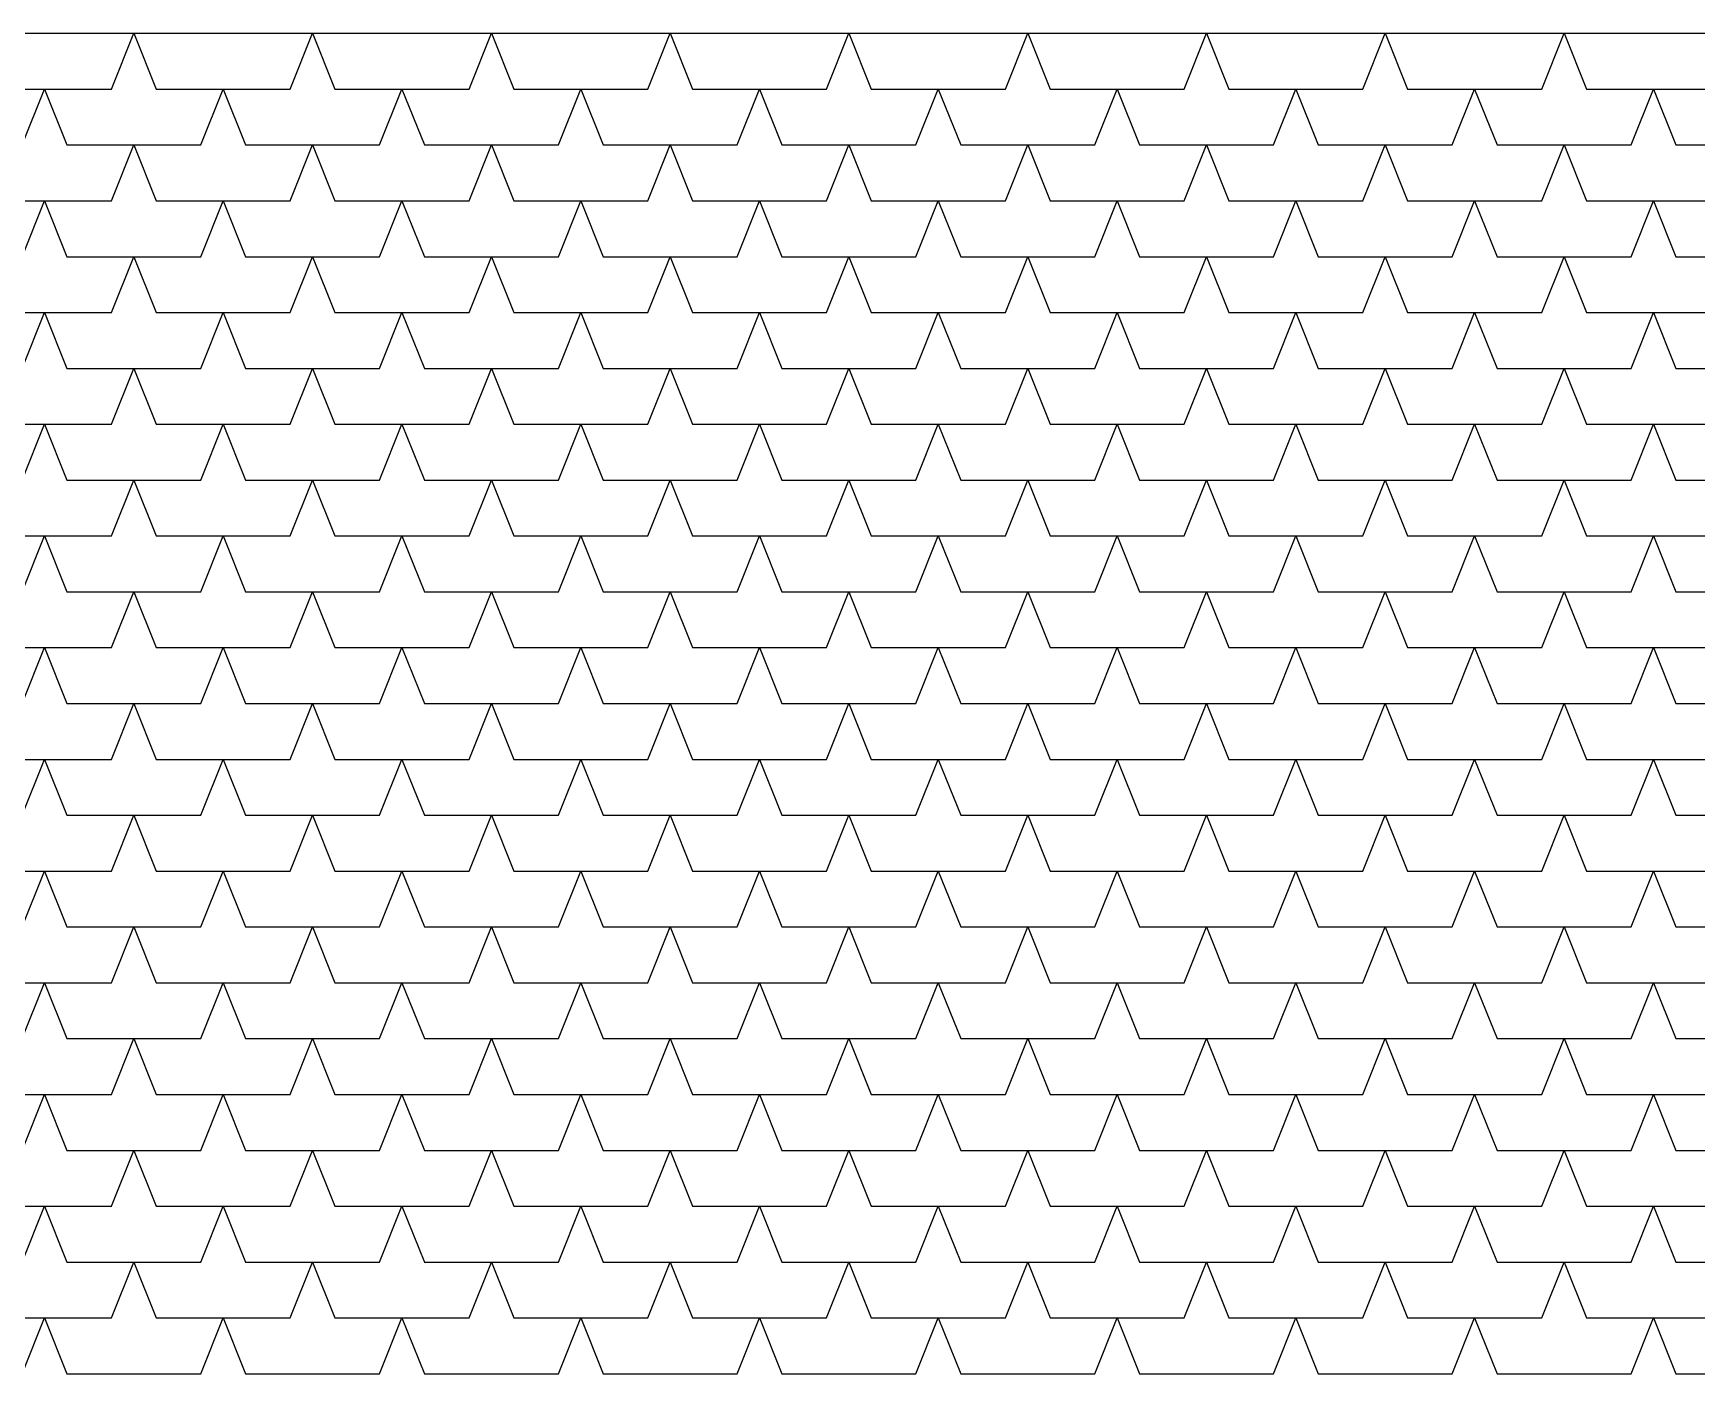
# Model space of a CAD drawing. Header units: inches. Extents: x 86794 to 87086, y 41803 to 41823.
# Drawn here: x 87026.601 to 87028.09, y 41817.98 to 41819.18 of the extents above; entities that cross this region are included whole.
import ezdxf

# ---------------------------------------------------------------- set-up
doc = ezdxf.new("R2010")
doc.units = ezdxf.units.IN
doc.header["$MEASUREMENT"] = 0

msp = doc.modelspace()

# ---------------------------------------------------------------- linework, layer by layer
at = {"ltscale": 0.006}
msp.add_line((87023.7509, 41819.1795), (87029.6509, 41819.1795), dxfattribs=at)
at = {"color": 250}
for p, q in [((87026.6709, 41819.1295), (87026.6909, 41819.1795)), ((87026.6909, 41819.1795), (87026.7109, 41819.1295)), ((87026.8309, 41819.1295), (87026.8509, 41819.1795)), ((87026.8509, 41819.1795), (87026.8709, 41819.1295)), ((87026.9909, 41819.1295), (87027.0109, 41819.1795)), ((87027.0109, 41819.1795), (87027.0309, 41819.1295)), ((87027.1509, 41819.1295), (87027.1709, 41819.1795)), ((87027.1709, 41819.1795), (87027.1909, 41819.1295)), ((87027.3109, 41819.1295), (87027.3309, 41819.1795)), ((87027.3309, 41819.1795), (87027.3509, 41819.1295)), ((87027.4709, 41819.1295), (87027.4909, 41819.1795)), ((87027.4909, 41819.1795), (87027.5109, 41819.1295)), ((87027.6309, 41819.1295), (87027.6509, 41819.1795)), ((87027.6509, 41819.1795), (87027.6709, 41819.1295)), ((87027.7909, 41819.1295), (87027.8109, 41819.1795)), ((87027.8109, 41819.1795), (87027.8309, 41819.1295)), ((87027.9509, 41819.1295), (87027.9709, 41819.1795)), ((87027.9709, 41819.1795), (87027.9909, 41819.1295)), ((87026.5509, 41819.1295), (87026.6709, 41819.1295)), ((87026.5909, 41819.0795), (87026.6109, 41819.1295)), ((87026.6109, 41819.1295), (87026.6309, 41819.0795)), ((87026.7109, 41819.1295), (87026.8309, 41819.1295)), ((87026.7509, 41819.0795), (87026.7709, 41819.1295)), ((87026.7709, 41819.1295), (87026.7909, 41819.0795)), ((87026.8709, 41819.1295), (87026.9909, 41819.1295)), ((87026.9109, 41819.0795), (87026.9309, 41819.1295)), ((87026.9309, 41819.1295), (87026.9509, 41819.0795)), ((87027.0309, 41819.1295), (87027.1509, 41819.1295)), ((87027.0709, 41819.0795), (87027.0909, 41819.1295)), ((87027.0909, 41819.1295), (87027.1109, 41819.0795)), ((87027.1909, 41819.1295), (87027.3109, 41819.1295)), ((87027.2309, 41819.0795), (87027.2509, 41819.1295)), ((87027.2509, 41819.1295), (87027.2709, 41819.0795)), ((87027.3509, 41819.1295), (87027.4709, 41819.1295)), ((87027.3909, 41819.0795), (87027.4109, 41819.1295)), ((87027.4109, 41819.1295), (87027.4309, 41819.0795)), ((87027.5109, 41819.1295), (87027.6309, 41819.1295)), ((87027.5509, 41819.0795), (87027.5709, 41819.1295)), ((87027.5709, 41819.1295), (87027.5909, 41819.0795)), ((87027.6709, 41819.1295), (87027.7909, 41819.1295)), ((87027.7109, 41819.0795), (87027.7309, 41819.1295)), ((87027.7309, 41819.1295), (87027.7509, 41819.0795)), ((87027.8309, 41819.1295), (87027.9509, 41819.1295)), ((87027.8709, 41819.0795), (87027.8909, 41819.1295)), ((87027.8909, 41819.1295), (87027.9109, 41819.0795)), ((87027.9909, 41819.1295), (87028.1109, 41819.1295)), ((87028.0309, 41819.0795), (87028.0509, 41819.1295)), ((87028.0509, 41819.1295), (87028.0709, 41819.0795)), ((87026.6309, 41819.0795), (87026.7509, 41819.0795)), ((87026.6709, 41819.0295), (87026.6909, 41819.0795)), ((87026.6909, 41819.0795), (87026.7109, 41819.0295)), ((87026.7909, 41819.0795), (87026.9109, 41819.0795)), ((87026.8309, 41819.0295), (87026.8509, 41819.0795)), ((87026.8509, 41819.0795), (87026.8709, 41819.0295)), ((87026.9509, 41819.0795), (87027.0709, 41819.0795)), ((87026.9909, 41819.0295), (87027.0109, 41819.0795)), ((87027.0109, 41819.0795), (87027.0309, 41819.0295)), ((87027.1109, 41819.0795), (87027.2309, 41819.0795)), ((87027.1509, 41819.0295), (87027.1709, 41819.0795)), ((87027.1709, 41819.0795), (87027.1909, 41819.0295)), ((87027.2709, 41819.0795), (87027.3909, 41819.0795)), ((87027.3109, 41819.0295), (87027.3309, 41819.0795)), ((87027.3309, 41819.0795), (87027.3509, 41819.0295)), ((87027.4309, 41819.0795), (87027.5509, 41819.0795)), ((87027.4709, 41819.0295), (87027.4909, 41819.0795)), ((87027.4909, 41819.0795), (87027.5109, 41819.0295)), ((87027.5909, 41819.0795), (87027.7109, 41819.0795)), ((87027.6309, 41819.0295), (87027.6509, 41819.0795)), ((87027.6509, 41819.0795), (87027.6709, 41819.0295)), ((87027.7509, 41819.0795), (87027.8709, 41819.0795)), ((87027.7909, 41819.0295), (87027.8109, 41819.0795)), ((87027.8109, 41819.0795), (87027.8309, 41819.0295)), ((87027.9109, 41819.0795), (87028.0309, 41819.0795)), ((87027.9509, 41819.0295), (87027.9709, 41819.0795)), ((87027.9709, 41819.0795), (87027.9909, 41819.0295)), ((87028.0709, 41819.0795), (87028.1909, 41819.0795)), ((87026.5509, 41819.0295), (87026.6709, 41819.0295)), ((87026.5909, 41818.9795), (87026.6109, 41819.0295)), ((87026.6109, 41819.0295), (87026.6309, 41818.9795)), ((87026.7109, 41819.0295), (87026.8309, 41819.0295)), ((87026.7509, 41818.9795), (87026.7709, 41819.0295)), ((87026.7709, 41819.0295), (87026.7909, 41818.9795)), ((87026.8709, 41819.0295), (87026.9909, 41819.0295)), ((87026.9109, 41818.9795), (87026.9309, 41819.0295)), ((87026.9309, 41819.0295), (87026.9509, 41818.9795)), ((87027.0309, 41819.0295), (87027.1509, 41819.0295)), ((87027.0709, 41818.9795), (87027.0909, 41819.0295)), ((87027.0909, 41819.0295), (87027.1109, 41818.9795)), ((87027.1909, 41819.0295), (87027.3109, 41819.0295)), ((87027.2309, 41818.9795), (87027.2509, 41819.0295)), ((87027.2509, 41819.0295), (87027.2709, 41818.9795)), ((87027.3509, 41819.0295), (87027.4709, 41819.0295)), ((87027.3909, 41818.9795), (87027.4109, 41819.0295)), ((87027.4109, 41819.0295), (87027.4309, 41818.9795)), ((87027.5109, 41819.0295), (87027.6309, 41819.0295)), ((87027.5509, 41818.9795), (87027.5709, 41819.0295)), ((87027.5709, 41819.0295), (87027.5909, 41818.9795)), ((87027.6709, 41819.0295), (87027.7909, 41819.0295)), ((87027.7109, 41818.9795), (87027.7309, 41819.0295)), ((87027.7309, 41819.0295), (87027.7509, 41818.9795)), ((87027.8309, 41819.0295), (87027.9509, 41819.0295)), ((87027.8709, 41818.9795), (87027.8909, 41819.0295)), ((87027.8909, 41819.0295), (87027.9109, 41818.9795)), ((87027.9909, 41819.0295), (87028.1109, 41819.0295)), ((87028.0309, 41818.9795), (87028.0509, 41819.0295)), ((87028.0509, 41819.0295), (87028.0709, 41818.9795)), ((87026.6309, 41818.9795), (87026.7509, 41818.9795)), ((87026.6709, 41818.9295), (87026.6909, 41818.9795)), ((87026.6909, 41818.9795), (87026.7109, 41818.9295)), ((87026.7909, 41818.9795), (87026.9109, 41818.9795)), ((87026.8309, 41818.9295), (87026.8509, 41818.9795)), ((87026.8509, 41818.9795), (87026.8709, 41818.9295)), ((87026.9509, 41818.9795), (87027.0709, 41818.9795)), ((87026.9909, 41818.9295), (87027.0109, 41818.9795)), ((87027.0109, 41818.9795), (87027.0309, 41818.9295)), ((87027.1109, 41818.9795), (87027.2309, 41818.9795)), ((87027.1509, 41818.9295), (87027.1709, 41818.9795)), ((87027.1709, 41818.9795), (87027.1909, 41818.9295)), ((87027.2709, 41818.9795), (87027.3909, 41818.9795)), ((87027.3109, 41818.9295), (87027.3309, 41818.9795)), ((87027.3309, 41818.9795), (87027.3509, 41818.9295)), ((87027.4309, 41818.9795), (87027.5509, 41818.9795)), ((87027.4709, 41818.9295), (87027.4909, 41818.9795)), ((87027.4909, 41818.9795), (87027.5109, 41818.9295)), ((87027.5909, 41818.9795), (87027.7109, 41818.9795)), ((87027.6309, 41818.9295), (87027.6509, 41818.9795)), ((87027.6509, 41818.9795), (87027.6709, 41818.9295)), ((87027.7509, 41818.9795), (87027.8709, 41818.9795)), ((87027.7909, 41818.9295), (87027.8109, 41818.9795)), ((87027.8109, 41818.9795), (87027.8309, 41818.9295)), ((87027.9109, 41818.9795), (87028.0309, 41818.9795)), ((87027.9509, 41818.9295), (87027.9709, 41818.9795)), ((87027.9709, 41818.9795), (87027.9909, 41818.9295)), ((87028.0709, 41818.9795), (87028.1909, 41818.9795)), ((87026.5509, 41818.9295), (87026.6709, 41818.9295)), ((87026.5909, 41818.8795), (87026.6109, 41818.9295)), ((87026.6109, 41818.9295), (87026.6309, 41818.8795)), ((87026.7109, 41818.9295), (87026.8309, 41818.9295)), ((87026.7509, 41818.8795), (87026.7709, 41818.9295)), ((87026.7709, 41818.9295), (87026.7909, 41818.8795)), ((87026.8709, 41818.9295), (87026.9909, 41818.9295)), ((87026.9109, 41818.8795), (87026.9309, 41818.9295)), ((87026.9309, 41818.9295), (87026.9509, 41818.8795)), ((87027.0309, 41818.9295), (87027.1509, 41818.9295)), ((87027.0709, 41818.8795), (87027.0909, 41818.9295)), ((87027.0909, 41818.9295), (87027.1109, 41818.8795)), ((87027.1909, 41818.9295), (87027.3109, 41818.9295)), ((87027.2309, 41818.8795), (87027.2509, 41818.9295)), ((87027.2509, 41818.9295), (87027.2709, 41818.8795)), ((87027.3509, 41818.9295), (87027.4709, 41818.9295)), ((87027.3909, 41818.8795), (87027.4109, 41818.9295)), ((87027.4109, 41818.9295), (87027.4309, 41818.8795)), ((87027.5109, 41818.9295), (87027.6309, 41818.9295)), ((87027.5509, 41818.8795), (87027.5709, 41818.9295)), ((87027.5709, 41818.9295), (87027.5909, 41818.8795)), ((87027.6709, 41818.9295), (87027.7909, 41818.9295)), ((87027.7109, 41818.8795), (87027.7309, 41818.9295)), ((87027.7309, 41818.9295), (87027.7509, 41818.8795)), ((87027.8309, 41818.9295), (87027.9509, 41818.9295)), ((87027.8709, 41818.8795), (87027.8909, 41818.9295)), ((87027.8909, 41818.9295), (87027.9109, 41818.8795)), ((87027.9909, 41818.9295), (87028.1109, 41818.9295)), ((87028.0309, 41818.8795), (87028.0509, 41818.9295)), ((87028.0509, 41818.9295), (87028.0709, 41818.8795)), ((87026.6309, 41818.8795), (87026.7509, 41818.8795)), ((87026.6709, 41818.8295), (87026.6909, 41818.8795)), ((87026.6909, 41818.8795), (87026.7109, 41818.8295)), ((87026.7909, 41818.8795), (87026.9109, 41818.8795)), ((87026.8309, 41818.8295), (87026.8509, 41818.8795)), ((87026.8509, 41818.8795), (87026.8709, 41818.8295)), ((87026.9509, 41818.8795), (87027.0709, 41818.8795)), ((87026.9909, 41818.8295), (87027.0109, 41818.8795)), ((87027.0109, 41818.8795), (87027.0309, 41818.8295)), ((87027.1109, 41818.8795), (87027.2309, 41818.8795)), ((87027.1509, 41818.8295), (87027.1709, 41818.8795)), ((87027.1709, 41818.8795), (87027.1909, 41818.8295)), ((87027.2709, 41818.8795), (87027.3909, 41818.8795)), ((87027.3109, 41818.8295), (87027.3309, 41818.8795)), ((87027.3309, 41818.8795), (87027.3509, 41818.8295)), ((87027.4309, 41818.8795), (87027.5509, 41818.8795)), ((87027.4709, 41818.8295), (87027.4909, 41818.8795)), ((87027.4909, 41818.8795), (87027.5109, 41818.8295)), ((87027.5909, 41818.8795), (87027.7109, 41818.8795)), ((87027.6309, 41818.8295), (87027.6509, 41818.8795)), ((87027.6509, 41818.8795), (87027.6709, 41818.8295)), ((87027.7509, 41818.8795), (87027.8709, 41818.8795)), ((87027.7909, 41818.8295), (87027.8109, 41818.8795)), ((87027.8109, 41818.8795), (87027.8309, 41818.8295)), ((87027.9109, 41818.8795), (87028.0309, 41818.8795)), ((87027.9509, 41818.8295), (87027.9709, 41818.8795)), ((87027.9709, 41818.8795), (87027.9909, 41818.8295)), ((87028.0709, 41818.8795), (87028.1909, 41818.8795)), ((87026.5509, 41818.8295), (87026.6709, 41818.8295)), ((87026.5909, 41818.7795), (87026.6109, 41818.8295)), ((87026.6109, 41818.8295), (87026.6309, 41818.7795)), ((87026.7109, 41818.8295), (87026.8309, 41818.8295)), ((87026.7509, 41818.7795), (87026.7709, 41818.8295)), ((87026.7709, 41818.8295), (87026.7909, 41818.7795)), ((87026.8709, 41818.8295), (87026.9909, 41818.8295)), ((87026.9109, 41818.7795), (87026.9309, 41818.8295)), ((87026.9309, 41818.8295), (87026.9509, 41818.7795)), ((87027.0309, 41818.8295), (87027.1509, 41818.8295)), ((87027.0709, 41818.7795), (87027.0909, 41818.8295)), ((87027.0909, 41818.8295), (87027.1109, 41818.7795)), ((87027.1909, 41818.8295), (87027.3109, 41818.8295)), ((87027.2309, 41818.7795), (87027.2509, 41818.8295)), ((87027.2509, 41818.8295), (87027.2709, 41818.7795)), ((87027.3509, 41818.8295), (87027.4709, 41818.8295)), ((87027.3909, 41818.7795), (87027.4109, 41818.8295)), ((87027.4109, 41818.8295), (87027.4309, 41818.7795)), ((87027.5109, 41818.8295), (87027.6309, 41818.8295)), ((87027.5509, 41818.7795), (87027.5709, 41818.8295)), ((87027.5709, 41818.8295), (87027.5909, 41818.7795)), ((87027.6709, 41818.8295), (87027.7909, 41818.8295)), ((87027.7109, 41818.7795), (87027.7309, 41818.8295)), ((87027.7309, 41818.8295), (87027.7509, 41818.7795)), ((87027.8309, 41818.8295), (87027.9509, 41818.8295)), ((87027.8709, 41818.7795), (87027.8909, 41818.8295)), ((87027.8909, 41818.8295), (87027.9109, 41818.7795)), ((87027.9909, 41818.8295), (87028.1109, 41818.8295)), ((87028.0309, 41818.7795), (87028.0509, 41818.8295)), ((87028.0509, 41818.8295), (87028.0709, 41818.7795)), ((87026.6309, 41818.7795), (87026.7509, 41818.7795)), ((87026.6709, 41818.7295), (87026.6909, 41818.7795)), ((87026.6909, 41818.7795), (87026.7109, 41818.7295)), ((87026.7909, 41818.7795), (87026.9109, 41818.7795)), ((87026.8309, 41818.7295), (87026.8509, 41818.7795)), ((87026.8509, 41818.7795), (87026.8709, 41818.7295)), ((87026.9509, 41818.7795), (87027.0709, 41818.7795)), ((87026.9909, 41818.7295), (87027.0109, 41818.7795)), ((87027.0109, 41818.7795), (87027.0309, 41818.7295)), ((87027.1109, 41818.7795), (87027.2309, 41818.7795)), ((87027.1509, 41818.7295), (87027.1709, 41818.7795)), ((87027.1709, 41818.7795), (87027.1909, 41818.7295)), ((87027.2709, 41818.7795), (87027.3909, 41818.7795)), ((87027.3109, 41818.7295), (87027.3309, 41818.7795)), ((87027.3309, 41818.7795), (87027.3509, 41818.7295)), ((87027.4309, 41818.7795), (87027.5509, 41818.7795)), ((87027.4709, 41818.7295), (87027.4909, 41818.7795)), ((87027.4909, 41818.7795), (87027.5109, 41818.7295)), ((87027.5909, 41818.7795), (87027.7109, 41818.7795)), ((87027.6309, 41818.7295), (87027.6509, 41818.7795)), ((87027.6509, 41818.7795), (87027.6709, 41818.7295)), ((87027.7509, 41818.7795), (87027.8709, 41818.7795)), ((87027.7909, 41818.7295), (87027.8109, 41818.7795)), ((87027.8109, 41818.7795), (87027.8309, 41818.7295)), ((87027.9109, 41818.7795), (87028.0309, 41818.7795)), ((87027.9509, 41818.7295), (87027.9709, 41818.7795)), ((87027.9709, 41818.7795), (87027.9909, 41818.7295)), ((87028.0709, 41818.7795), (87028.1909, 41818.7795)), ((87026.5509, 41818.7295), (87026.6709, 41818.7295)), ((87026.5909, 41818.6795), (87026.6109, 41818.7295)), ((87026.6109, 41818.7295), (87026.6309, 41818.6795)), ((87026.7109, 41818.7295), (87026.8309, 41818.7295)), ((87026.7509, 41818.6795), (87026.7709, 41818.7295)), ((87026.7709, 41818.7295), (87026.7909, 41818.6795)), ((87026.8709, 41818.7295), (87026.9909, 41818.7295)), ((87026.9109, 41818.6795), (87026.9309, 41818.7295)), ((87026.9309, 41818.7295), (87026.9509, 41818.6795)), ((87027.0309, 41818.7295), (87027.1509, 41818.7295)), ((87027.0709, 41818.6795), (87027.0909, 41818.7295)), ((87027.0909, 41818.7295), (87027.1109, 41818.6795)), ((87027.1909, 41818.7295), (87027.3109, 41818.7295)), ((87027.2309, 41818.6795), (87027.2509, 41818.7295)), ((87027.2509, 41818.7295), (87027.2709, 41818.6795)), ((87027.3509, 41818.7295), (87027.4709, 41818.7295)), ((87027.3909, 41818.6795), (87027.4109, 41818.7295)), ((87027.4109, 41818.7295), (87027.4309, 41818.6795)), ((87027.5109, 41818.7295), (87027.6309, 41818.7295)), ((87027.5509, 41818.6795), (87027.5709, 41818.7295)), ((87027.5709, 41818.7295), (87027.5909, 41818.6795)), ((87027.6709, 41818.7295), (87027.7909, 41818.7295)), ((87027.7109, 41818.6795), (87027.7309, 41818.7295)), ((87027.7309, 41818.7295), (87027.7509, 41818.6795)), ((87027.8309, 41818.7295), (87027.9509, 41818.7295)), ((87027.8709, 41818.6795), (87027.8909, 41818.7295)), ((87027.8909, 41818.7295), (87027.9109, 41818.6795)), ((87027.9909, 41818.7295), (87028.1109, 41818.7295)), ((87028.0309, 41818.6795), (87028.0509, 41818.7295)), ((87028.0509, 41818.7295), (87028.0709, 41818.6795)), ((87026.6309, 41818.6795), (87026.7509, 41818.6795)), ((87026.6709, 41818.6295), (87026.6909, 41818.6795)), ((87026.6909, 41818.6795), (87026.7109, 41818.6295)), ((87026.7909, 41818.6795), (87026.9109, 41818.6795)), ((87026.8309, 41818.6295), (87026.8509, 41818.6795)), ((87026.8509, 41818.6795), (87026.8709, 41818.6295)), ((87026.9509, 41818.6795), (87027.0709, 41818.6795)), ((87026.9909, 41818.6295), (87027.0109, 41818.6795)), ((87027.0109, 41818.6795), (87027.0309, 41818.6295)), ((87027.1109, 41818.6795), (87027.2309, 41818.6795)), ((87027.1509, 41818.6295), (87027.1709, 41818.6795)), ((87027.1709, 41818.6795), (87027.1909, 41818.6295)), ((87027.2709, 41818.6795), (87027.3909, 41818.6795)), ((87027.3109, 41818.6295), (87027.3309, 41818.6795)), ((87027.3309, 41818.6795), (87027.3509, 41818.6295)), ((87027.4309, 41818.6795), (87027.5509, 41818.6795)), ((87027.4709, 41818.6295), (87027.4909, 41818.6795)), ((87027.4909, 41818.6795), (87027.5109, 41818.6295)), ((87027.5909, 41818.6795), (87027.7109, 41818.6795)), ((87027.6309, 41818.6295), (87027.6509, 41818.6795)), ((87027.6509, 41818.6795), (87027.6709, 41818.6295)), ((87027.7509, 41818.6795), (87027.8709, 41818.6795)), ((87027.7909, 41818.6295), (87027.8109, 41818.6795)), ((87027.8109, 41818.6795), (87027.8309, 41818.6295)), ((87027.9109, 41818.6795), (87028.0309, 41818.6795)), ((87027.9509, 41818.6295), (87027.9709, 41818.6795)), ((87027.9709, 41818.6795), (87027.9909, 41818.6295)), ((87028.0709, 41818.6795), (87028.1909, 41818.6795)), ((87026.5509, 41818.6295), (87026.6709, 41818.6295)), ((87026.5909, 41818.5795), (87026.6109, 41818.6295)), ((87026.6109, 41818.6295), (87026.6309, 41818.5795)), ((87026.7109, 41818.6295), (87026.8309, 41818.6295)), ((87026.7509, 41818.5795), (87026.7709, 41818.6295)), ((87026.7709, 41818.6295), (87026.7909, 41818.5795)), ((87026.8709, 41818.6295), (87026.9909, 41818.6295)), ((87026.9109, 41818.5795), (87026.9309, 41818.6295)), ((87026.9309, 41818.6295), (87026.9509, 41818.5795)), ((87027.0309, 41818.6295), (87027.1509, 41818.6295)), ((87027.0709, 41818.5795), (87027.0909, 41818.6295)), ((87027.0909, 41818.6295), (87027.1109, 41818.5795)), ((87027.1909, 41818.6295), (87027.3109, 41818.6295)), ((87027.2309, 41818.5795), (87027.2509, 41818.6295)), ((87027.2509, 41818.6295), (87027.2709, 41818.5795)), ((87027.3509, 41818.6295), (87027.4709, 41818.6295)), ((87027.3909, 41818.5795), (87027.4109, 41818.6295)), ((87027.4109, 41818.6295), (87027.4309, 41818.5795)), ((87027.5109, 41818.6295), (87027.6309, 41818.6295)), ((87027.5509, 41818.5795), (87027.5709, 41818.6295)), ((87027.5709, 41818.6295), (87027.5909, 41818.5795)), ((87027.6709, 41818.6295), (87027.7909, 41818.6295)), ((87027.7109, 41818.5795), (87027.7309, 41818.6295)), ((87027.7309, 41818.6295), (87027.7509, 41818.5795)), ((87027.8309, 41818.6295), (87027.9509, 41818.6295)), ((87027.8709, 41818.5795), (87027.8909, 41818.6295)), ((87027.8909, 41818.6295), (87027.9109, 41818.5795)), ((87027.9909, 41818.6295), (87028.1109, 41818.6295)), ((87028.0309, 41818.5795), (87028.0509, 41818.6295)), ((87028.0509, 41818.6295), (87028.0709, 41818.5795)), ((87026.6309, 41818.5795), (87026.7509, 41818.5795)), ((87026.6709, 41818.5295), (87026.6909, 41818.5795)), ((87026.6909, 41818.5795), (87026.7109, 41818.5295)), ((87026.7909, 41818.5795), (87026.9109, 41818.5795)), ((87026.8309, 41818.5295), (87026.8509, 41818.5795)), ((87026.8509, 41818.5795), (87026.8709, 41818.5295)), ((87026.9509, 41818.5795), (87027.0709, 41818.5795)), ((87026.9909, 41818.5295), (87027.0109, 41818.5795)), ((87027.0109, 41818.5795), (87027.0309, 41818.5295)), ((87027.1109, 41818.5795), (87027.2309, 41818.5795)), ((87027.1509, 41818.5295), (87027.1709, 41818.5795)), ((87027.1709, 41818.5795), (87027.1909, 41818.5295)), ((87027.2709, 41818.5795), (87027.3909, 41818.5795)), ((87027.3109, 41818.5295), (87027.3309, 41818.5795)), ((87027.3309, 41818.5795), (87027.3509, 41818.5295)), ((87027.4309, 41818.5795), (87027.5509, 41818.5795)), ((87027.4709, 41818.5295), (87027.4909, 41818.5795)), ((87027.4909, 41818.5795), (87027.5109, 41818.5295)), ((87027.5909, 41818.5795), (87027.7109, 41818.5795)), ((87027.6309, 41818.5295), (87027.6509, 41818.5795)), ((87027.6509, 41818.5795), (87027.6709, 41818.5295)), ((87027.7509, 41818.5795), (87027.8709, 41818.5795)), ((87027.7909, 41818.5295), (87027.8109, 41818.5795)), ((87027.8109, 41818.5795), (87027.8309, 41818.5295)), ((87027.9109, 41818.5795), (87028.0309, 41818.5795)), ((87027.9509, 41818.5295), (87027.9709, 41818.5795)), ((87027.9709, 41818.5795), (87027.9909, 41818.5295)), ((87028.0709, 41818.5795), (87028.1909, 41818.5795)), ((87026.5509, 41818.5295), (87026.6709, 41818.5295)), ((87026.5909, 41818.4795), (87026.6109, 41818.5295)), ((87026.6109, 41818.5295), (87026.6309, 41818.4795)), ((87026.7109, 41818.5295), (87026.8309, 41818.5295)), ((87026.7509, 41818.4795), (87026.7709, 41818.5295)), ((87026.7709, 41818.5295), (87026.7909, 41818.4795)), ((87026.8709, 41818.5295), (87026.9909, 41818.5295)), ((87026.9109, 41818.4795), (87026.9309, 41818.5295)), ((87026.9309, 41818.5295), (87026.9509, 41818.4795)), ((87027.0309, 41818.5295), (87027.1509, 41818.5295)), ((87027.0709, 41818.4795), (87027.0909, 41818.5295)), ((87027.0909, 41818.5295), (87027.1109, 41818.4795)), ((87027.1909, 41818.5295), (87027.3109, 41818.5295)), ((87027.2309, 41818.4795), (87027.2509, 41818.5295)), ((87027.2509, 41818.5295), (87027.2709, 41818.4795)), ((87027.3509, 41818.5295), (87027.4709, 41818.5295)), ((87027.3909, 41818.4795), (87027.4109, 41818.5295)), ((87027.4109, 41818.5295), (87027.4309, 41818.4795)), ((87027.5109, 41818.5295), (87027.6309, 41818.5295)), ((87027.5509, 41818.4795), (87027.5709, 41818.5295)), ((87027.5709, 41818.5295), (87027.5909, 41818.4795)), ((87027.6709, 41818.5295), (87027.7909, 41818.5295)), ((87027.7109, 41818.4795), (87027.7309, 41818.5295)), ((87027.7309, 41818.5295), (87027.7509, 41818.4795)), ((87027.8309, 41818.5295), (87027.9509, 41818.5295)), ((87027.8709, 41818.4795), (87027.8909, 41818.5295)), ((87027.8909, 41818.5295), (87027.9109, 41818.4795)), ((87027.9909, 41818.5295), (87028.1109, 41818.5295)), ((87028.0309, 41818.4795), (87028.0509, 41818.5295)), ((87028.0509, 41818.5295), (87028.0709, 41818.4795)), ((87026.6309, 41818.4795), (87026.7509, 41818.4795)), ((87026.6709, 41818.4295), (87026.6909, 41818.4795)), ((87026.6909, 41818.4795), (87026.7109, 41818.4295)), ((87026.7909, 41818.4795), (87026.9109, 41818.4795)), ((87026.8309, 41818.4295), (87026.8509, 41818.4795)), ((87026.8509, 41818.4795), (87026.8709, 41818.4295)), ((87026.9509, 41818.4795), (87027.0709, 41818.4795)), ((87026.9909, 41818.4295), (87027.0109, 41818.4795)), ((87027.0109, 41818.4795), (87027.0309, 41818.4295)), ((87027.1109, 41818.4795), (87027.2309, 41818.4795)), ((87027.1509, 41818.4295), (87027.1709, 41818.4795)), ((87027.1709, 41818.4795), (87027.1909, 41818.4295)), ((87027.2709, 41818.4795), (87027.3909, 41818.4795)), ((87027.3109, 41818.4295), (87027.3309, 41818.4795)), ((87027.3309, 41818.4795), (87027.3509, 41818.4295)), ((87027.4309, 41818.4795), (87027.5509, 41818.4795)), ((87027.4709, 41818.4295), (87027.4909, 41818.4795)), ((87027.4909, 41818.4795), (87027.5109, 41818.4295)), ((87027.5909, 41818.4795), (87027.7109, 41818.4795)), ((87027.6309, 41818.4295), (87027.6509, 41818.4795)), ((87027.6509, 41818.4795), (87027.6709, 41818.4295)), ((87027.7509, 41818.4795), (87027.8709, 41818.4795)), ((87027.7909, 41818.4295), (87027.8109, 41818.4795)), ((87027.8109, 41818.4795), (87027.8309, 41818.4295)), ((87027.9109, 41818.4795), (87028.0309, 41818.4795)), ((87027.9509, 41818.4295), (87027.9709, 41818.4795)), ((87027.9709, 41818.4795), (87027.9909, 41818.4295)), ((87028.0709, 41818.4795), (87028.1909, 41818.4795)), ((87026.5509, 41818.4295), (87026.6709, 41818.4295)), ((87026.5909, 41818.3795), (87026.6109, 41818.4295)), ((87026.6109, 41818.4295), (87026.6309, 41818.3795)), ((87026.7109, 41818.4295), (87026.8309, 41818.4295)), ((87026.7509, 41818.3795), (87026.7709, 41818.4295)), ((87026.7709, 41818.4295), (87026.7909, 41818.3795)), ((87026.8709, 41818.4295), (87026.9909, 41818.4295)), ((87026.9109, 41818.3795), (87026.9309, 41818.4295)), ((87026.9309, 41818.4295), (87026.9509, 41818.3795)), ((87027.0309, 41818.4295), (87027.1509, 41818.4295)), ((87027.0709, 41818.3795), (87027.0909, 41818.4295)), ((87027.0909, 41818.4295), (87027.1109, 41818.3795)), ((87027.1909, 41818.4295), (87027.3109, 41818.4295)), ((87027.2309, 41818.3795), (87027.2509, 41818.4295)), ((87027.2509, 41818.4295), (87027.2709, 41818.3795)), ((87027.3509, 41818.4295), (87027.4709, 41818.4295)), ((87027.3909, 41818.3795), (87027.4109, 41818.4295)), ((87027.4109, 41818.4295), (87027.4309, 41818.3795)), ((87027.5109, 41818.4295), (87027.6309, 41818.4295)), ((87027.5509, 41818.3795), (87027.5709, 41818.4295)), ((87027.5709, 41818.4295), (87027.5909, 41818.3795)), ((87027.6709, 41818.4295), (87027.7909, 41818.4295)), ((87027.7109, 41818.3795), (87027.7309, 41818.4295)), ((87027.7309, 41818.4295), (87027.7509, 41818.3795)), ((87027.8309, 41818.4295), (87027.9509, 41818.4295)), ((87027.8709, 41818.3795), (87027.8909, 41818.4295)), ((87027.8909, 41818.4295), (87027.9109, 41818.3795)), ((87027.9909, 41818.4295), (87028.1109, 41818.4295)), ((87028.0309, 41818.3795), (87028.0509, 41818.4295)), ((87028.0509, 41818.4295), (87028.0709, 41818.3795)), ((87026.6309, 41818.3795), (87026.7509, 41818.3795)), ((87026.6709, 41818.3295), (87026.6909, 41818.3795)), ((87026.6909, 41818.3795), (87026.7109, 41818.3295)), ((87026.7909, 41818.3795), (87026.9109, 41818.3795)), ((87026.8309, 41818.3295), (87026.8509, 41818.3795)), ((87026.8509, 41818.3795), (87026.8709, 41818.3295)), ((87026.9509, 41818.3795), (87027.0709, 41818.3795)), ((87026.9909, 41818.3295), (87027.0109, 41818.3795)), ((87027.0109, 41818.3795), (87027.0309, 41818.3295)), ((87027.1109, 41818.3795), (87027.2309, 41818.3795)), ((87027.1509, 41818.3295), (87027.1709, 41818.3795)), ((87027.1709, 41818.3795), (87027.1909, 41818.3295)), ((87027.2709, 41818.3795), (87027.3909, 41818.3795)), ((87027.3109, 41818.3295), (87027.3309, 41818.3795)), ((87027.3309, 41818.3795), (87027.3509, 41818.3295)), ((87027.4309, 41818.3795), (87027.5509, 41818.3795)), ((87027.4709, 41818.3295), (87027.4909, 41818.3795)), ((87027.4909, 41818.3795), (87027.5109, 41818.3295)), ((87027.5909, 41818.3795), (87027.7109, 41818.3795)), ((87027.6309, 41818.3295), (87027.6509, 41818.3795)), ((87027.6509, 41818.3795), (87027.6709, 41818.3295)), ((87027.7509, 41818.3795), (87027.8709, 41818.3795)), ((87027.7909, 41818.3295), (87027.8109, 41818.3795)), ((87027.8109, 41818.3795), (87027.8309, 41818.3295)), ((87027.9109, 41818.3795), (87028.0309, 41818.3795)), ((87027.9509, 41818.3295), (87027.9709, 41818.3795)), ((87027.9709, 41818.3795), (87027.9909, 41818.3295)), ((87028.0709, 41818.3795), (87028.1909, 41818.3795)), ((87026.5509, 41818.3295), (87026.6709, 41818.3295)), ((87026.5909, 41818.2795), (87026.6109, 41818.3295)), ((87026.6109, 41818.3295), (87026.6309, 41818.2795)), ((87026.7109, 41818.3295), (87026.8309, 41818.3295)), ((87026.7509, 41818.2795), (87026.7709, 41818.3295)), ((87026.7709, 41818.3295), (87026.7909, 41818.2795)), ((87026.8709, 41818.3295), (87026.9909, 41818.3295)), ((87026.9109, 41818.2795), (87026.9309, 41818.3295)), ((87026.9309, 41818.3295), (87026.9509, 41818.2795)), ((87027.0309, 41818.3295), (87027.1509, 41818.3295)), ((87027.0709, 41818.2795), (87027.0909, 41818.3295)), ((87027.0909, 41818.3295), (87027.1109, 41818.2795)), ((87027.1909, 41818.3295), (87027.3109, 41818.3295)), ((87027.2309, 41818.2795), (87027.2509, 41818.3295)), ((87027.2509, 41818.3295), (87027.2709, 41818.2795)), ((87027.3509, 41818.3295), (87027.4709, 41818.3295)), ((87027.3909, 41818.2795), (87027.4109, 41818.3295)), ((87027.4109, 41818.3295), (87027.4309, 41818.2795)), ((87027.5109, 41818.3295), (87027.6309, 41818.3295)), ((87027.5509, 41818.2795), (87027.5709, 41818.3295)), ((87027.5709, 41818.3295), (87027.5909, 41818.2795)), ((87027.6709, 41818.3295), (87027.7909, 41818.3295)), ((87027.7109, 41818.2795), (87027.7309, 41818.3295)), ((87027.7309, 41818.3295), (87027.7509, 41818.2795)), ((87027.8309, 41818.3295), (87027.9509, 41818.3295)), ((87027.8709, 41818.2795), (87027.8909, 41818.3295)), ((87027.8909, 41818.3295), (87027.9109, 41818.2795)), ((87027.9909, 41818.3295), (87028.1109, 41818.3295)), ((87028.0309, 41818.2795), (87028.0509, 41818.3295)), ((87028.0509, 41818.3295), (87028.0709, 41818.2795)), ((87026.6309, 41818.2795), (87026.7509, 41818.2795)), ((87026.6709, 41818.2295), (87026.6909, 41818.2795)), ((87026.6909, 41818.2795), (87026.7109, 41818.2295)), ((87026.7909, 41818.2795), (87026.9109, 41818.2795)), ((87026.8309, 41818.2295), (87026.8509, 41818.2795)), ((87026.8509, 41818.2795), (87026.8709, 41818.2295)), ((87026.9509, 41818.2795), (87027.0709, 41818.2795)), ((87026.9909, 41818.2295), (87027.0109, 41818.2795)), ((87027.0109, 41818.2795), (87027.0309, 41818.2295)), ((87027.1109, 41818.2795), (87027.2309, 41818.2795)), ((87027.1509, 41818.2295), (87027.1709, 41818.2795)), ((87027.1709, 41818.2795), (87027.1909, 41818.2295)), ((87027.2709, 41818.2795), (87027.3909, 41818.2795)), ((87027.3109, 41818.2295), (87027.3309, 41818.2795)), ((87027.3309, 41818.2795), (87027.3509, 41818.2295)), ((87027.4309, 41818.2795), (87027.5509, 41818.2795)), ((87027.4709, 41818.2295), (87027.4909, 41818.2795)), ((87027.4909, 41818.2795), (87027.5109, 41818.2295)), ((87027.5909, 41818.2795), (87027.7109, 41818.2795)), ((87027.6309, 41818.2295), (87027.6509, 41818.2795)), ((87027.6509, 41818.2795), (87027.6709, 41818.2295)), ((87027.7509, 41818.2795), (87027.8709, 41818.2795)), ((87027.7909, 41818.2295), (87027.8109, 41818.2795)), ((87027.8109, 41818.2795), (87027.8309, 41818.2295)), ((87027.9109, 41818.2795), (87028.0309, 41818.2795)), ((87027.9509, 41818.2295), (87027.9709, 41818.2795)), ((87027.9709, 41818.2795), (87027.9909, 41818.2295)), ((87028.0709, 41818.2795), (87028.1909, 41818.2795)), ((87026.5509, 41818.2295), (87026.6709, 41818.2295)), ((87026.5909, 41818.1795), (87026.6109, 41818.2295)), ((87026.6109, 41818.2295), (87026.6309, 41818.1795)), ((87026.7109, 41818.2295), (87026.8309, 41818.2295)), ((87026.7509, 41818.1795), (87026.7709, 41818.2295)), ((87026.7709, 41818.2295), (87026.7909, 41818.1795)), ((87026.8709, 41818.2295), (87026.9909, 41818.2295)), ((87026.9109, 41818.1795), (87026.9309, 41818.2295)), ((87026.9309, 41818.2295), (87026.9509, 41818.1795)), ((87027.0309, 41818.2295), (87027.1509, 41818.2295)), ((87027.0709, 41818.1795), (87027.0909, 41818.2295)), ((87027.0909, 41818.2295), (87027.1109, 41818.1795)), ((87027.1909, 41818.2295), (87027.3109, 41818.2295)), ((87027.2309, 41818.1795), (87027.2509, 41818.2295)), ((87027.2509, 41818.2295), (87027.2709, 41818.1795)), ((87027.3509, 41818.2295), (87027.4709, 41818.2295)), ((87027.3909, 41818.1795), (87027.4109, 41818.2295)), ((87027.4109, 41818.2295), (87027.4309, 41818.1795)), ((87027.5109, 41818.2295), (87027.6309, 41818.2295)), ((87027.5509, 41818.1795), (87027.5709, 41818.2295)), ((87027.5709, 41818.2295), (87027.5909, 41818.1795)), ((87027.6709, 41818.2295), (87027.7909, 41818.2295)), ((87027.7109, 41818.1795), (87027.7309, 41818.2295)), ((87027.7309, 41818.2295), (87027.7509, 41818.1795)), ((87027.8309, 41818.2295), (87027.9509, 41818.2295)), ((87027.8709, 41818.1795), (87027.8909, 41818.2295)), ((87027.8909, 41818.2295), (87027.9109, 41818.1795)), ((87027.9909, 41818.2295), (87028.1109, 41818.2295)), ((87028.0309, 41818.1795), (87028.0509, 41818.2295)), ((87028.0509, 41818.2295), (87028.0709, 41818.1795)), ((87026.6309, 41818.1795), (87026.7509, 41818.1795)), ((87026.6709, 41818.1295), (87026.6909, 41818.1795)), ((87026.6909, 41818.1795), (87026.7109, 41818.1295)), ((87026.7909, 41818.1795), (87026.9109, 41818.1795)), ((87026.8309, 41818.1295), (87026.8509, 41818.1795)), ((87026.8509, 41818.1795), (87026.8709, 41818.1295)), ((87026.9509, 41818.1795), (87027.0709, 41818.1795)), ((87026.9909, 41818.1295), (87027.0109, 41818.1795)), ((87027.0109, 41818.1795), (87027.0309, 41818.1295)), ((87027.1109, 41818.1795), (87027.2309, 41818.1795)), ((87027.1509, 41818.1295), (87027.1709, 41818.1795)), ((87027.1709, 41818.1795), (87027.1909, 41818.1295)), ((87027.2709, 41818.1795), (87027.3909, 41818.1795)), ((87027.3109, 41818.1295), (87027.3309, 41818.1795)), ((87027.3309, 41818.1795), (87027.3509, 41818.1295)), ((87027.4309, 41818.1795), (87027.5509, 41818.1795)), ((87027.4709, 41818.1295), (87027.4909, 41818.1795)), ((87027.4909, 41818.1795), (87027.5109, 41818.1295)), ((87027.5909, 41818.1795), (87027.7109, 41818.1795)), ((87027.6309, 41818.1295), (87027.6509, 41818.1795)), ((87027.6509, 41818.1795), (87027.6709, 41818.1295)), ((87027.7509, 41818.1795), (87027.8709, 41818.1795)), ((87027.7909, 41818.1295), (87027.8109, 41818.1795)), ((87027.8109, 41818.1795), (87027.8309, 41818.1295)), ((87027.9109, 41818.1795), (87028.0309, 41818.1795)), ((87027.9509, 41818.1295), (87027.9709, 41818.1795)), ((87027.9709, 41818.1795), (87027.9909, 41818.1295)), ((87028.0709, 41818.1795), (87028.1909, 41818.1795)), ((87026.5509, 41818.1295), (87026.6709, 41818.1295)), ((87026.5909, 41818.0795), (87026.6109, 41818.1295)), ((87026.6109, 41818.1295), (87026.6309, 41818.0795)), ((87026.7109, 41818.1295), (87026.8309, 41818.1295)), ((87026.7509, 41818.0795), (87026.7709, 41818.1295)), ((87026.7709, 41818.1295), (87026.7909, 41818.0795)), ((87026.8709, 41818.1295), (87026.9909, 41818.1295)), ((87026.9109, 41818.0795), (87026.9309, 41818.1295)), ((87026.9309, 41818.1295), (87026.9509, 41818.0795)), ((87027.0309, 41818.1295), (87027.1509, 41818.1295)), ((87027.0709, 41818.0795), (87027.0909, 41818.1295)), ((87027.0909, 41818.1295), (87027.1109, 41818.0795)), ((87027.1909, 41818.1295), (87027.3109, 41818.1295)), ((87027.2309, 41818.0795), (87027.2509, 41818.1295)), ((87027.2509, 41818.1295), (87027.2709, 41818.0795)), ((87027.3509, 41818.1295), (87027.4709, 41818.1295)), ((87027.3909, 41818.0795), (87027.4109, 41818.1295)), ((87027.4109, 41818.1295), (87027.4309, 41818.0795)), ((87027.5109, 41818.1295), (87027.6309, 41818.1295)), ((87027.5509, 41818.0795), (87027.5709, 41818.1295)), ((87027.5709, 41818.1295), (87027.5909, 41818.0795)), ((87027.6709, 41818.1295), (87027.7909, 41818.1295)), ((87027.7109, 41818.0795), (87027.7309, 41818.1295)), ((87027.7309, 41818.1295), (87027.7509, 41818.0795)), ((87027.8309, 41818.1295), (87027.9509, 41818.1295)), ((87027.8709, 41818.0795), (87027.8909, 41818.1295)), ((87027.8909, 41818.1295), (87027.9109, 41818.0795)), ((87027.9909, 41818.1295), (87028.1109, 41818.1295)), ((87028.0309, 41818.0795), (87028.0509, 41818.1295)), ((87028.0509, 41818.1295), (87028.0709, 41818.0795)), ((87026.6309, 41818.0795), (87026.7509, 41818.0795)), ((87026.6709, 41818.0295), (87026.6909, 41818.0795)), ((87026.6909, 41818.0795), (87026.7109, 41818.0295)), ((87026.7909, 41818.0795), (87026.9109, 41818.0795)), ((87026.8309, 41818.0295), (87026.8509, 41818.0795)), ((87026.8509, 41818.0795), (87026.8709, 41818.0295)), ((87026.9509, 41818.0795), (87027.0709, 41818.0795)), ((87026.9909, 41818.0295), (87027.0109, 41818.0795)), ((87027.0109, 41818.0795), (87027.0309, 41818.0295)), ((87027.1109, 41818.0795), (87027.2309, 41818.0795)), ((87027.1509, 41818.0295), (87027.1709, 41818.0795)), ((87027.1709, 41818.0795), (87027.1909, 41818.0295)), ((87027.2709, 41818.0795), (87027.3909, 41818.0795)), ((87027.3109, 41818.0295), (87027.3309, 41818.0795)), ((87027.3309, 41818.0795), (87027.3509, 41818.0295)), ((87027.4309, 41818.0795), (87027.5509, 41818.0795)), ((87027.4709, 41818.0295), (87027.4909, 41818.0795)), ((87027.4909, 41818.0795), (87027.5109, 41818.0295)), ((87027.5909, 41818.0795), (87027.7109, 41818.0795)), ((87027.6309, 41818.0295), (87027.6509, 41818.0795)), ((87027.6509, 41818.0795), (87027.6709, 41818.0295)), ((87027.7509, 41818.0795), (87027.8709, 41818.0795)), ((87027.7909, 41818.0295), (87027.8109, 41818.0795)), ((87027.8109, 41818.0795), (87027.8309, 41818.0295)), ((87027.9109, 41818.0795), (87028.0309, 41818.0795)), ((87027.9509, 41818.0295), (87027.9709, 41818.0795)), ((87027.9709, 41818.0795), (87027.9909, 41818.0295)), ((87028.0709, 41818.0795), (87028.1909, 41818.0795)), ((87026.5509, 41818.0295), (87026.6709, 41818.0295)), ((87026.5909, 41817.9795), (87026.6109, 41818.0295)), ((87026.6109, 41818.0295), (87026.6309, 41817.9795)), ((87026.7109, 41818.0295), (87026.8309, 41818.0295)), ((87026.7509, 41817.9795), (87026.7709, 41818.0295)), ((87026.7709, 41818.0295), (87026.7909, 41817.9795)), ((87026.8709, 41818.0295), (87026.9909, 41818.0295)), ((87026.9109, 41817.9795), (87026.9309, 41818.0295)), ((87026.9309, 41818.0295), (87026.9509, 41817.9795)), ((87027.0309, 41818.0295), (87027.1509, 41818.0295)), ((87027.0709, 41817.9795), (87027.0909, 41818.0295)), ((87027.0909, 41818.0295), (87027.1109, 41817.9795)), ((87027.1909, 41818.0295), (87027.3109, 41818.0295)), ((87027.2309, 41817.9795), (87027.2509, 41818.0295)), ((87027.2509, 41818.0295), (87027.2709, 41817.9795)), ((87027.3509, 41818.0295), (87027.4709, 41818.0295)), ((87027.3909, 41817.9795), (87027.4109, 41818.0295)), ((87027.4109, 41818.0295), (87027.4309, 41817.9795)), ((87027.5109, 41818.0295), (87027.6309, 41818.0295)), ((87027.5509, 41817.9795), (87027.5709, 41818.0295)), ((87027.5709, 41818.0295), (87027.5909, 41817.9795)), ((87027.6709, 41818.0295), (87027.7909, 41818.0295)), ((87027.7109, 41817.9795), (87027.7309, 41818.0295)), ((87027.7309, 41818.0295), (87027.7509, 41817.9795)), ((87027.8309, 41818.0295), (87027.9509, 41818.0295)), ((87027.8709, 41817.9795), (87027.8909, 41818.0295)), ((87027.8909, 41818.0295), (87027.9109, 41817.9795)), ((87027.9909, 41818.0295), (87028.1109, 41818.0295)), ((87028.0309, 41817.9795), (87028.0509, 41818.0295)), ((87028.0509, 41818.0295), (87028.0709, 41817.9795)), ((87026.6309, 41817.9795), (87026.7509, 41817.9795)), ((87026.7909, 41817.9795), (87026.9109, 41817.9795)), ((87026.9509, 41817.9795), (87027.0709, 41817.9795)), ((87027.1109, 41817.9795), (87027.2309, 41817.9795)), ((87027.2709, 41817.9795), (87027.3909, 41817.9795)), ((87027.4309, 41817.9795), (87027.5509, 41817.9795)), ((87027.5909, 41817.9795), (87027.7109, 41817.9795)), ((87027.7509, 41817.9795), (87027.8709, 41817.9795)), ((87027.9109, 41817.9795), (87028.0309, 41817.9795)), ((87028.0709, 41817.9795), (87028.1909, 41817.9795))]:
    msp.add_line(p, q, dxfattribs=at)

doc.saveas('drawing.dxf')
